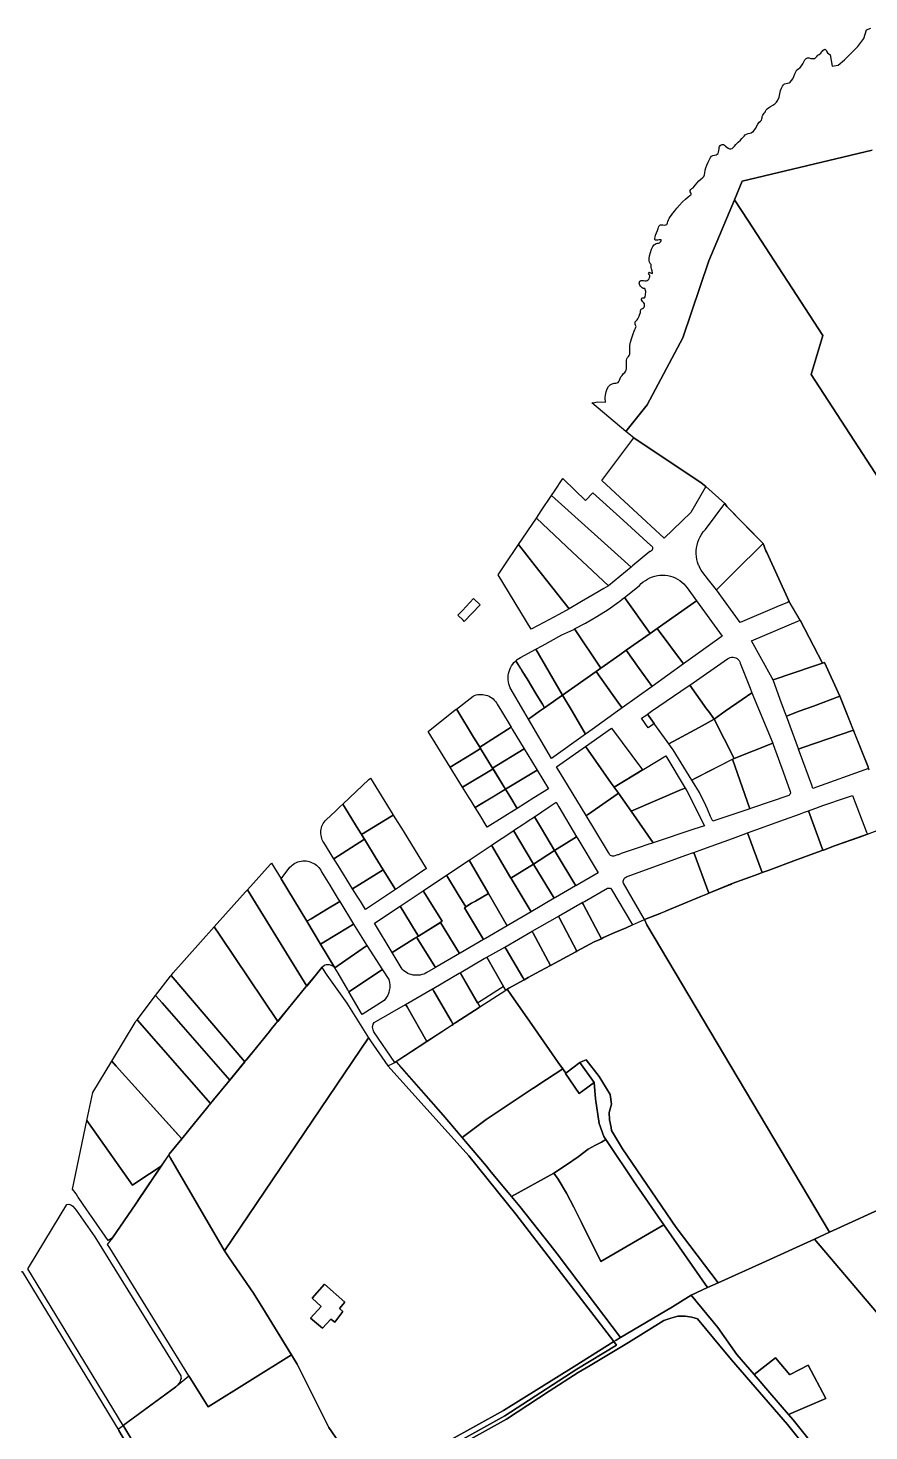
# Model space of a CAD drawing. Header units: metres. Extents: x 3 to 1027712, y 40 to 4430649.
# Drawn here: x 510738 to 511194, y 4412451 to 4413213 of the extents above; entities that cross this region are included whole.
import ezdxf

# ---------------------------------------------------------------- set-up
doc = ezdxf.new("R2010")
doc.units = ezdxf.units.M
doc.header["$MEASUREMENT"] = 0
doc.layers.add('A.ES.SDGC.CP.07003.cadastralparcel — CadastralParcel', color=1, linetype='Continuous')

msp = doc.modelspace()

# ---------------------------------------------------------------- linework, layer by layer
at = {"layer": 'A.ES.SDGC.CP.07003.cadastralparcel — CadastralParcel', "color": 7, "linetype": 'Continuous', "flags": 128}
for points in [[(511195.9, 4413146.4), (511125.38, 4413129.54), (511121.21, 4413119.4), (511107.24, 4413086.28), (511093.04, 4413044.39), (511073.83, 4413008.13), (511062.25, 4412993.62), (511062.25, 4412993.62), (511043.65, 4413009.25), (511044.5, 4413009.21), (511045.17, 4413009.35), (511045.81, 4413009.55), (511046.61, 4413009.68), (511051.07, 4413009.58), (511050.86, 4413011.66), (511050.96, 4413012.23), (511051.16, 4413013.37), (511051.55, 4413015.15), (511052.09, 4413016.78), (511052.79, 4413018.09), (511053.67, 4413019.02), (511054.72, 4413019.54), (511055.8, 4413019.78), (511056.78, 4413019.87), (511057.55, 4413019.98), (511058.08, 4413020.24), (511058.41, 4413020.74), (511058.71, 4413021.49), (511059.04, 4413022.38), (511059.52, 4413023.28), (511060.11, 4413024.08), (511060.97, 4413025.14), (511061.58, 4413025.66), (511062.03, 4413026.26), (511062.34, 4413026.98), (511062.51, 4413027.81), (511062.56, 4413028.66), (511062.53, 4413029.42), (511062.48, 4413030.13), (511062.46, 4413030.85), (511062.48, 4413031.6), (511062.56, 4413032.34), (511062.76, 4413033.05), (511063.14, 4413033.69), (511063.6, 4413034.28), (511064.01, 4413034.86), (511064.29, 4413035.5), (511064.4, 4413036.23), (511064.4, 4413037.01), (511064.36, 4413037.86), (511064.34, 4413038.88), (511064.41, 4413040.25), (511064.73, 4413042.09), (511065.4, 4413044.41), (511066.13, 4413046.6), (511066.61, 4413048.09), (511066.97, 4413049.03), (511067.35, 4413049.7), (511067.64, 4413050.21), (511067.7, 4413050.59), (511067.58, 4413050.92), (511067.38, 4413051.29), (511067.21, 4413051.81), (511067.15, 4413052.52), (511067.28, 4413053.18), (511067.6, 4413053.57), (511068.02, 4413053.86), (511068.4, 4413054.28), (511068.75, 4413054.81), (511069.08, 4413055.45), (511069.42, 4413056.24), (511069.77, 4413057.23), (511070.05, 4413058.28), (511070.22, 4413059.23), (511070.42, 4413059.92), (511070.78, 4413060.26), (511071.23, 4413060.44), (511071.69, 4413060.72), (511072.06, 4413061.14), (511072.3, 4413061.72), (511072.36, 4413062.37), (511072.24, 4413062.96), (511071.92, 4413063.51), (511071.44, 4413064.02), (511070.96, 4413064.54), (511070.66, 4413065.1), (511070.61, 4413065.62), (511070.82, 4413066.01), (511071.24, 4413066.19), (511071.79, 4413066.17), (511072.31, 4413066.21), (511072.67, 4413066.63), (511072.9, 4413067.72), (511072.97, 4413069.52), (511072.47, 4413071.21), (511071.58, 4413071.29), (511071.05, 4413071.55), (511070.59, 4413072.01), (511070.16, 4413072.54), (511069.79, 4413073.01), (511069.54, 4413073.49), (511069.45, 4413074.05), (511069.53, 4413074.64), (511069.75, 4413075.13), (511070.09, 4413075.46), (511070.5, 4413075.59), (511071.03, 4413075.58), (511071.68, 4413075.51), (511072.42, 4413075.44), (511073.15, 4413075.44), (511073.82, 4413075.58), (511074.38, 4413075.95), (511074.81, 4413076.49), (511075.09, 4413077.14), (511075.2, 4413077.74), (511075.13, 4413078.2), (511074.95, 4413078.62), (511074.71, 4413079.14), (511074.55, 4413079.63), (511074.61, 4413079.96), (511074.92, 4413080.04), (511075.55, 4413079.81), (511076.72, 4413079.4), (511076.58, 4413079.93), (511076.54, 4413080.12), (511076.49, 4413080.42), (511076.41, 4413080.83), (511076.27, 4413081.3), (511076.12, 4413081.87), (511075.99, 4413082.7), (511075.98, 4413084.25), (511075.44, 4413084.85), (511075.04, 4413085.55), (511074.83, 4413086.3), (511074.84, 4413087.36), (511075.09, 4413088.96), (511075.56, 4413090.83), (511076.18, 4413092.59), (511076.86, 4413093.98), (511077.5, 4413094.86), (511078.11, 4413095.36), (511078.72, 4413095.62), (511079.32, 4413095.77), (511079.89, 4413095.87), (511080.41, 4413096.03), (511080.83, 4413096.33), (511081.14, 4413096.75), (511081.29, 4413097.2), (511081.27, 4413097.56), (511081.1, 4413097.7), (511080.76, 4413097.68), (511080.26, 4413097.57), (511079.59, 4413097.46), (511078.81, 4413097.42), (511078.15, 4413097.53), (511077.84, 4413097.83), (511077.83, 4413098.36), (511078.01, 4413099.13), (511078.35, 4413100.17), (511078.83, 4413101.42), (511079.3, 4413102.69), (511079.65, 4413103.78), (511079.95, 4413104.61), (511080.26, 4413105.18), (511080.62, 4413105.55), (511081.05, 4413105.77), (511081.61, 4413105.83), (511082.31, 4413105.75), (511083.08, 4413105.67), (511083.81, 4413105.77), (511084.37, 4413106), (511084.68, 4413106.34), (511084.86, 4413106.86), (511085.04, 4413107.64), (511085.29, 4413108.52), (511085.64, 4413109.31), (511086.16, 4413110.11), (511086.89, 4413111.04), (511087.77, 4413112.11), (511088.76, 4413113.36), (511089.93, 4413114.83), (511091.36, 4413116.54), (511092.96, 4413118.27), (511094.57, 4413119.78), (511095.95, 4413120.92), (511096.88, 4413121.64), (511097.42, 4413122.08), (511097.64, 4413122.41), (511097.61, 4413122.75), (511097.38, 4413123.17), (511097.16, 4413123.72), (511097.14, 4413124.39), (511097.42, 4413125.02), (511098, 4413125.45), (511098.7, 4413125.88), (511099.35, 4413126.53), (511100.03, 4413127.42), (511100.88, 4413128.52), (511101.86, 4413129.61), (511102.89, 4413130.49), (511103.81, 4413131.23), (511104.48, 4413131.96), (511104.9, 4413132.86), (511105.13, 4413134.09), (511105.33, 4413135.46), (511105.64, 4413136.81), (511106.13, 4413138.23), (511106.81, 4413139.77), (511107.51, 4413141.23), (511108.08, 4413142.37), (511108.68, 4413143.13), (511109.47, 4413143.51), (511110.36, 4413143.68), (511111.2, 4413143.84), (511111.85, 4413144.09), (511112.25, 4413144.53), (511112.5, 4413145.19), (511112.7, 4413146.05), (511112.82, 4413146.96), (511112.85, 4413147.74), (511112.96, 4413148.39), (511113.31, 4413148.93), (511113.86, 4413149.29), (511114.5, 4413149.43), (511115.15, 4413149.34), (511115.71, 4413149.03), (511116.28, 4413148.54), (511116.93, 4413147.93), (511117.66, 4413147.38), (511118.42, 4413147.04), (511119.15, 4413147), (511119.82, 4413147.27), (511120.44, 4413147.77), (511121.09, 4413148.43), (511121.97, 4413149.36), (511123.2, 4413150.61), (511124.4, 4413151.82), (511125.2, 4413152.63), (511125.77, 4413153.26), (511126.34, 4413153.95), (511127, 4413154.6), (511127.78, 4413155.05), (511128.61, 4413155.32), (511129.42, 4413155.52), (511130.3, 4413155.77), (511131.03, 4413156.19), (511131.29, 4413156.35), (511132.61, 4413158.16), (511133.87, 4413160.45), (511134.63, 4413161.43), (511135.28, 4413162.07), (511135.78, 4413162.66), (511136.04, 4413163.3), (511136.14, 4413163.94), (511136.18, 4413164.51), (511136.3, 4413165), (511136.57, 4413165.4), (511136.95, 4413165.81), (511137.36, 4413166.33), (511137.75, 4413166.94), (511138.09, 4413167.56), (511138.42, 4413168.18), (511138.85, 4413168.78), (511139.59, 4413169.38), (511140.75, 4413170.02), (511142.03, 4413170.69), (511143.07, 4413171.41), (511143.94, 4413172.32), (511144.73, 4413173.53), (511145.39, 4413175.08), (511145.84, 4413176.89), (511146.24, 4413178.65), (511146.73, 4413180.03), (511147.25, 4413181.07), (511147.74, 4413181.87), (511148.33, 4413182.38), (511149.16, 4413182.59), (511150.04, 4413182.69), (511150.8, 4413182.88), (511151.48, 4413183.31), (511152.16, 4413184.06), (511152.81, 4413185.11), (511153.39, 4413186.37), (511153.92, 4413187.68), (511154.45, 4413188.88), (511155.11, 4413189.84), (511155.98, 4413190.52), (511156.89, 4413191.18), (511157.64, 4413192.05), (511158.25, 4413193.13), (511158.79, 4413194.32), (511159.36, 4413195.41), (511160.04, 4413196.16), (511160.84, 4413196.49), (511161.74, 4413196.4), (511162.65, 4413196.16), (511163.47, 4413196.01), (511164.22, 4413196), (511164.84, 4413196.17), (511165.35, 4413196.55), (511165.82, 4413197.16), (511166.38, 4413197.81), (511167.16, 4413198.34), (511167.98, 4413198.91), (511168.65, 4413199.68), (511169.22, 4413200.45), (511169.84, 4413200.97), (511170.39, 4413201.11), (511170.78, 4413200.79), (511171.15, 4413200.1), (511171.73, 4413199.17), (511173.09, 4413198.14), (511174.16, 4413192), (511177.5, 4413192.48), (511180.86, 4413195.36), (511184.71, 4413199.19), (511188.07, 4413202.54), (511191.41, 4413206.86), (511192.85, 4413211.65), (511195.26, 4413212.61)], [(511221, 4412935.23), (511162.85, 4413024.6), (511169.18, 4413045.69), (511128.41, 4413108.34), (511121.21, 4413119.4), (511125.38, 4413129.54), (511195.9, 4413146.4)], [(511194.36, 4412809.67), (511193.52, 4412811.88), (511181.64, 4412841.7), (511178.39, 4412849.86), (511170.07, 4412868.17), (511168.94, 4412867.79), (511164.03, 4412877.25), (511156.83, 4412891.13), (511150.86, 4412901.31), (511138.65, 4412927.99), (511138.28, 4412928.89), (511136.69, 4412932.74), (511131.37, 4412938.2), (511117.08, 4412952.86), (511115.85, 4412954.52), (511105.63, 4412963.7), (511103.16, 4412965.67), (511066.45, 4412990.09), (511062.25, 4412993.62), (511073.83, 4413008.13), (511093.04, 4413044.39), (511107.24, 4413086.28), (511121.21, 4413119.4), (511121.21, 4413119.4), (511128.41, 4413108.34), (511169.18, 4413045.69), (511162.85, 4413024.6), (511221, 4412935.23)], [(511207.73, 4412574.81), (511172.83, 4412558.94), (511073.52, 4412725.86), (511072.37, 4412728.6), (511079.85, 4412731.6), (511079.87, 4412731.61), (511082.81, 4412732.79), (511083.49, 4412733.06), (511083.67, 4412733.13), (511102.91, 4412741.2), (511106.46, 4412742.65), (511106.84, 4412742.8), (511107.23, 4412742.96), (511116.6, 4412746.79), (511118.93, 4412747.74), (511119.99, 4412748.18), (511134, 4412753.34), (511136.27, 4412754.18), (511139.37, 4412755.32), (511154.92, 4412761.05), (511155.34, 4412761.21), (511164.22, 4412764.48), (511166.87, 4412765.46), (511169.16, 4412766.31), (511169.45, 4412766.41), (511175.56, 4412768.59), (511189.03, 4412773.4), (511193.33, 4412774.93), (511205.77, 4412779.65)], [(511173.32, 4412431.71), (511153.02, 4412457.06), (511150.49, 4412460), (511170.84, 4412468.62), (511161.24, 4412486.84), (511151.44, 4412481.71), (511151.16, 4412481.56), (511143.49, 4412490.67), (511131.79, 4412481.71), (511122.43, 4412492.57), (511112.06, 4412507.17), (511112.06, 4412507.17), (511097.59, 4412524.76), (511106.57, 4412528.84), (511109.41, 4412530.13), (511112.28, 4412531.43), (511136.29, 4412542.32), (511164.62, 4412555.2), (511246.2, 4412459.08), (511261.1, 4412441.53)], [(510943.91, 4412430.09), (510996.42, 4412459.22), (511035.61, 4412484.52), (511057.16, 4412497.64), (511055.65, 4412499.6), (511056.88, 4412500.38), (511059.22, 4412501.85), (511087.48, 4412518.35), (511097.59, 4412524.76), (511112.06, 4412507.17), (511122.43, 4412492.57), (511131.79, 4412481.71), (511140.32, 4412471.81), (511150.49, 4412460), (511153.02, 4412457.06), (511173.32, 4412431.71)], [(510956.95, 4412435.04), (510997.44, 4412457.49), (511020.62, 4412472.57), (511020.62, 4412472.57), (511036.29, 4412482.75), (511042.78, 4412486.61), (511063.59, 4412498.98), (511082.84, 4412510.99), (511086.66, 4412512.35), (511090.35, 4412513.31), (511094.31, 4412513.44), (511098, 4412512.9), (511101.14, 4412511.94), (511105.5, 4412506.62), (511109.82, 4412501.39), (511119.52, 4412489.63), (511149.95, 4412454.5), (511170.23, 4412429.17)], [(511170.23, 4412429.17), (511149.95, 4412454.5), (511119.52, 4412489.63), (511109.82, 4412501.39), (511105.5, 4412506.62), (511101.14, 4412511.94), (511098, 4412512.9), (511094.31, 4412513.44), (511090.35, 4412513.31), (511086.66, 4412512.35), (511082.84, 4412510.99), (511063.59, 4412498.98), (511042.78, 4412486.61), (511036.29, 4412482.75), (511020.62, 4412472.57), (510997.44, 4412457.49), (510956.95, 4412435.04)], [(510965.78, 4412445.48), (510995.72, 4412462.22), (511034.09, 4412486.09), (511055.65, 4412499.6), (511057.16, 4412497.64), (511035.61, 4412484.52), (510996.42, 4412459.22), (510943.91, 4412430.09)], [(510798.36, 4412438.56), (510790.04, 4412452.56), (510789.16, 4412454.02), (510790.8, 4412455.22), (510817.78, 4412475.05), (510818.21, 4412475.31), (510818.58, 4412475.64), (510824.92, 4412481.05), (510835.45, 4412464.12), (510880.65, 4412492.3), (510880.65, 4412492.3), (510883.73, 4412487.27), (510900.88, 4412453.01), (510915.38, 4412431.92)], [(510793.34, 4412440.2), (510786.92, 4412451.35), (510786.5, 4412452.05), (510786.68, 4412452.19), (510789.16, 4412454.02), (510790.04, 4412452.56), (510798.36, 4412438.56)]]:
    msp.add_lwpolyline(points, dxfattribs=at)
for points in [[(511082.98, 4412935.64), (511066.11, 4412951.29), (511058.9, 4412957.99), (511049.18, 4412967.01), (511058.9, 4412980), (511066.45, 4412990.09), (511103.16, 4412965.67), (511105.63, 4412963.7), (511097.51, 4412949.56), (511082.98, 4412935.64)], [(511065.09, 4412920.02), (511021.8, 4412958.82), (511023.35, 4412961.12), (511028, 4412968.01), (511028.52, 4412967.51), (511040.22, 4412956.21), (511044.16, 4412960.38), (511058.89, 4412947.02), (511075.76, 4412931.73), (511076.13, 4412931.48), (511076.42, 4412931.14), (511076.62, 4412930.74), (511076.71, 4412930.31), (511076.68, 4412929.86), (511076.55, 4412929.44), (511076.32, 4412929.06), (511075.99, 4412928.75), (511075.6, 4412928.53), (511075.17, 4412928.42), (511065.81, 4412920.63), (511065.09, 4412920.02)], [(511065.09, 4412920.02), (511058.89, 4412914.87), (511052.74, 4412909.75), (511041.18, 4412920.63), (511033.18, 4412928.17), (511013.58, 4412946.61), (511016.28, 4412950.62), (511021.8, 4412958.82), (511065.09, 4412920.02)], [(511105.42, 4412940.4), (511115.85, 4412954.52), (511117.08, 4412952.86), (511136.69, 4412932.74), (511133.18, 4412929.25), (511124.52, 4412920.63), (511111.46, 4412907.63), (511107.08, 4412913.14), (511104.02, 4412916.99), (511103.13, 4412918.29), (511102.35, 4412919.66), (511101.91, 4412920.63), (511101.69, 4412921.1), (511101.16, 4412922.59), (511100.77, 4412924.12), (511100.5, 4412925.68), (511100.38, 4412927.26), (511100.39, 4412928.84), (511100.53, 4412930.41), (511100.82, 4412931.96), (511101.23, 4412933.49), (511101.78, 4412934.97), (511102.46, 4412936.4), (511103.25, 4412937.77), (511104.16, 4412939.06), (511105.42, 4412940.4)], [(511003.86, 4412932.18), (511013.58, 4412946.61), (511033.18, 4412928.17), (511041.18, 4412920.63), (511052.74, 4412909.75), (511050.31, 4412908.34), (511045.05, 4412905.29), (511038.11, 4412901.27), (511031.41, 4412897.39), (511013.01, 4412920.63), (511003.86, 4412932.18)], [(510992.81, 4412915.78), (510996.08, 4412920.63), (511003.86, 4412932.18), (511013.01, 4412920.63), (511031.41, 4412897.39), (511031.31, 4412897.33), (511025.86, 4412894.26), (511020.35, 4412891.3), (511017.72, 4412889.94), (511010.72, 4412886.33), (510992.81, 4412915.78)], [(511150.86, 4412901.31), (511149.87, 4412900.74), (511144.21, 4412898.35), (511124.17, 4412889.9), (511111.46, 4412907.63), (511124.52, 4412920.63), (511133.18, 4412929.25), (511136.69, 4412932.74), (511138.28, 4412928.89), (511138.65, 4412927.99), (511150.86, 4412901.31)], [(511061.45, 4412903.41), (511064.06, 4412905.4), (511069.57, 4412909.97), (511070.55, 4412911), (511071.62, 4412911.93), (511072.76, 4412912.78), (511073.97, 4412913.52), (511075.24, 4412914.16), (511076.56, 4412914.68), (511077.92, 4412915.09), (511079.31, 4412915.39), (511080.71, 4412915.56), (511082.13, 4412915.62), (511083.55, 4412915.55), (511084.96, 4412915.36), (511086.34, 4412915.05), (511087.7, 4412914.63), (511089.01, 4412914.09), (511090.28, 4412913.44), (511091.48, 4412912.68), (511092.61, 4412911.83), (511093.67, 4412910.88), (511094.64, 4412909.85), (511095.52, 4412908.73), (511100.58, 4412901.75), (511079.19, 4412886.69), (511075.37, 4412884), (511061.45, 4412903.41)], [(510973.46, 4412896.45), (510979.43, 4412903), (510983.04, 4412899.58), (510974.44, 4412890.51), (510973.82, 4412891.1), (510970.96, 4412893.81), (510973.46, 4412896.45)], [(511060.25, 4412902.5), (511061.45, 4412903.41), (511075.37, 4412884), (511062.39, 4412874.86), (511058.89, 4412872.4), (511048.68, 4412865.21), (511034.31, 4412886.41), (511040.25, 4412889.53), (511046.45, 4412893.12), (511052.49, 4412896.97), (511058.36, 4412901.06), (511058.89, 4412901.46), (511060.25, 4412902.5)], [(511079.19, 4412886.69), (511100.58, 4412901.75), (511114.5, 4412882.53), (511093.41, 4412867.39), (511079.19, 4412886.69)], [(511168.94, 4412867.79), (511164.03, 4412866.16), (511142.09, 4412858.87), (511141.63, 4412859.7), (511130.46, 4412879.96), (511156.83, 4412891.13), (511164.03, 4412877.25), (511168.94, 4412867.79)], [(511016.68, 4412877.31), (511027.44, 4412883.14), (511033.91, 4412886.2), (511034.31, 4412886.41), (511048.68, 4412865.21), (511046.07, 4412863.37), (511027.85, 4412850.54), (511013.3, 4412875.48), (511016.68, 4412877.31)], [(511075.37, 4412884), (511079.19, 4412886.69), (511093.41, 4412867.39), (511076.44, 4412855.21), (511069.48, 4412864.95), (511062.39, 4412874.86), (511075.37, 4412884)], [(511004.91, 4412865.18), (511002.46, 4412869.19), (511003.09, 4412869.74), (511004, 4412870.4), (511004.98, 4412870.97), (511013.3, 4412875.48), (511027.85, 4412850.54), (511019.24, 4412844.48), (511018.09, 4412843.67), (511016.9, 4412845.61), (511014.81, 4412849.03), (511013.38, 4412851.37), (511008.55, 4412859.25), (511005.92, 4412863.54), (511004.91, 4412865.18)], [(511062.39, 4412874.86), (511069.48, 4412864.95), (511076.44, 4412855.21), (511060.14, 4412843.51), (511058.89, 4412845.27), (511054.46, 4412851.52), (511046.07, 4412863.37), (511048.68, 4412865.21), (511058.89, 4412872.4), (511062.39, 4412874.86)], [(511008.55, 4412859.25), (511013.38, 4412851.37), (511014.81, 4412849.03), (511016.9, 4412845.61), (511018.09, 4412843.67), (511015.29, 4412841.7), (511009.3, 4412837.48), (511006.83, 4412841.7), (510999.36, 4412854.45), (510998.94, 4412855.5), (510998.61, 4412856.58), (510998.39, 4412857.69), (510998.26, 4412858.81), (510998.22, 4412859.94), (510998.29, 4412861.07), (510998.47, 4412862.19), (510998.73, 4412863.29), (510999.09, 4412864.36), (510999.56, 4412865.39), (511000.09, 4412866.38), (511000.73, 4412867.31), (511001.44, 4412868.19), (511002.23, 4412869), (511002.46, 4412869.19), (511005.92, 4412863.54), (511008.55, 4412859.25)], [(511096.86, 4412855.98), (511117.45, 4412870.19), (511118.12, 4412870.6), (511118.84, 4412870.88), (511119.61, 4412871.03), (511120.39, 4412871.05), (511121.16, 4412870.93), (511121.89, 4412870.67), (511122.57, 4412870.29), (511123.17, 4412869.79), (511123.68, 4412869.2), (511124.07, 4412868.52), (511124.33, 4412867.79), (511129.69, 4412854.22), (511130.65, 4412851.8), (511125.3, 4412848.07), (511116.17, 4412841.7), (511110.05, 4412837.43), (511107.01, 4412841.7), (511106, 4412843.12), (511096.86, 4412855.98)], [(511178.39, 4412849.86), (511164.03, 4412844.57), (511156.25, 4412841.7), (511149.34, 4412839.15), (511148.4, 4412841.7), (511146.06, 4412848.06), (511142.09, 4412858.87), (511164.03, 4412866.16), (511168.94, 4412867.79), (511170.07, 4412868.17), (511178.39, 4412849.86)], [(511046.07, 4412863.37), (511054.46, 4412851.52), (511058.89, 4412845.27), (511060.14, 4412843.51), (511058.89, 4412842.62), (511057.61, 4412841.7), (511043.89, 4412831.86), (511040.27, 4412829.26), (511033.01, 4412841.7), (511027.85, 4412850.54), (511046.07, 4412863.37)], [(511094.92, 4412854.64), (511096.86, 4412855.98), (511106, 4412843.12), (511107.01, 4412841.7), (511110.05, 4412837.43), (511101.94, 4412832.97), (511085.57, 4412823.96), (511084.54, 4412825.39), (511078.84, 4412833.31), (511073.92, 4412840.15), (511076.16, 4412841.7), (511091.97, 4412852.61), (511094.92, 4412854.64)], [(511120.92, 4412816.12), (511110.05, 4412837.43), (511116.17, 4412841.7), (511125.3, 4412848.07), (511130.65, 4412851.8), (511141.94, 4412824.36), (511120.92, 4412816.12)], [(510982.8, 4412822.32), (510979.47, 4412827.74), (510970.93, 4412841.7), (510970.18, 4412842.92), (510979.2, 4412849.98), (510980.03, 4412850.32), (510980.88, 4412850.58), (510981.76, 4412850.77), (510982.65, 4412850.88), (510983.54, 4412850.91), (510984.43, 4412850.86), (510985.33, 4412850.73), (510986.2, 4412850.52), (510987.04, 4412850.23), (510987.88, 4412849.88), (510988.66, 4412849.45), (510989.41, 4412848.95), (510990.1, 4412848.39), (510990.76, 4412847.77), (510991.34, 4412847.09), (510991.86, 4412846.37), (510992.34, 4412845.6), (510994.68, 4412841.7), (510999.89, 4412833.07), (510982.8, 4412822.32)], [(511019.24, 4412844.48), (511027.85, 4412850.54), (511033.01, 4412841.7), (511040.27, 4412829.26), (511021.86, 4412816.04), (511009.3, 4412837.48), (511015.29, 4412841.7), (511019.24, 4412844.48)], [(511158.27, 4412821.97), (511155.96, 4412821.14), (511155.95, 4412821.17), (511155.92, 4412821.27), (511155.9, 4412821.33), (511149.34, 4412839.15), (511156.25, 4412841.7), (511164.03, 4412844.57), (511178.39, 4412849.86), (511181.64, 4412841.7), (511185.66, 4412831.61), (511185.71, 4412831.5), (511158.27, 4412821.97)], [(510970, 4412842.78), (510970.18, 4412842.92), (510970.93, 4412841.7), (510979.47, 4412827.74), (510983.2, 4412821.65), (510983.28, 4412821.52), (510979.26, 4412819.03), (510966.84, 4412811.32), (510954.76, 4412830.83), (510968.62, 4412841.7), (510970, 4412842.78)], [(511076.6, 4412834.44), (511074.33, 4412832.81), (511070.66, 4412837.91), (511072.96, 4412839.49), (511073.92, 4412840.15), (511077.54, 4412835.12), (511076.6, 4412834.44)], [(511110.05, 4412837.43), (511120.92, 4412816.12), (511099.96, 4412805.37), (511097.96, 4412804.35), (511087.9, 4412820.72), (511087.34, 4412821.49), (511085.57, 4412823.96), (511101.94, 4412832.97), (511110.05, 4412837.43)], [(511000.47, 4412832.09), (511006.92, 4412821.4), (510989.82, 4412810.83), (510983.28, 4412821.52), (510983.2, 4412821.65), (510982.8, 4412822.32), (510999.89, 4412833.07), (511000.47, 4412832.09)], [(511055.89, 4412800.49), (511054.27, 4412802.78), (511041.76, 4412820.53), (511040.18, 4412822.58), (511054.41, 4412832.58), (511071.29, 4412809.88), (511055.89, 4412800.49)], [(511193.52, 4412811.88), (511194.01, 4412810.6), (511194, 4412810.58), (511163.73, 4412799.87), (511163.13, 4412801.65), (511156.51, 4412819.65), (511156.15, 4412820.64), (511156, 4412821.06), (511155.96, 4412821.14), (511158.27, 4412821.97), (511185.71, 4412831.5), (511185.73, 4412831.44), (511185.9, 4412831), (511186.33, 4412829.93), (511193.52, 4412811.88)], [(510973.55, 4412800.47), (510966.84, 4412811.32), (510979.26, 4412819.03), (510983.28, 4412821.52), (510989.82, 4412810.83), (510990.08, 4412810.42), (510973.55, 4412800.47)], [(511006.92, 4412821.4), (511010.9, 4412814.81), (511013.98, 4412809.7), (510996.83, 4412799.38), (510989.82, 4412810.83), (511006.92, 4412821.4)], [(511041.27, 4412785.53), (511040.57, 4412785.1), (511030.97, 4412800.88), (511024.47, 4412811.54), (511040.18, 4412822.58), (511041.76, 4412820.53), (511054.27, 4412802.78), (511058.18, 4412797.25), (511057.38, 4412796.68), (511047.78, 4412790.04), (511041.27, 4412785.53)], [(511120.92, 4412816.12), (511141.94, 4412824.36), (511142.23, 4412823.66), (511147.54, 4412808.87), (511151.48, 4412798.11), (511151.53, 4412797.47), (511151.39, 4412796.88), (511151.22, 4412796.54), (511151.04, 4412796.28), (511150.75, 4412795.98), (511130.34, 4412789.14), (511129.47, 4412788.85), (511120.1, 4412815.7), (511120.92, 4412816.12)], [(511083.85, 4412817.55), (511094.41, 4412800.07), (511092.43, 4412799.22), (511065.01, 4412787.48), (511058.18, 4412797.25), (511055.89, 4412800.49), (511083.85, 4412817.55)], [(511129.47, 4412788.85), (511109.35, 4412782.09), (511108.23, 4412784.67), (511106.54, 4412788.55), (511105.63, 4412790.63), (511102.33, 4412797.25), (511102.1, 4412797.66), (511098.31, 4412803.79), (511097.96, 4412804.35), (511099.96, 4412805.37), (511120.1, 4412815.7), (511129.47, 4412788.85)], [(510980.36, 4412789.47), (510979.82, 4412790.34), (510978.13, 4412793.08), (510977.13, 4412794.69), (510973.55, 4412800.47), (510990.08, 4412810.42), (510996.17, 4412800.46), (510996.83, 4412799.38), (510990.1, 4412795.33), (510983.64, 4412791.45), (510980.36, 4412789.47)], [(510996.83, 4412799.38), (511013.98, 4412809.7), (511020.1, 4412799.55), (511012.3, 4412794.69), (511003.18, 4412789.01), (510999.7, 4412794.69), (510996.83, 4412799.38)], [(510935.76, 4412785.53), (510935.84, 4412785.41), (510934.97, 4412784.87), (510918.68, 4412774.79), (510918.58, 4412774.95), (510918.44, 4412775.17), (510915.98, 4412779.15), (510909.44, 4412789.77), (510908.48, 4412791.32), (510912.05, 4412794.69), (510922.63, 4412804.66), (510923.48, 4412805.47), (510935.61, 4412785.77), (510935.76, 4412785.53)], [(510996.83, 4412799.38), (510999.7, 4412794.69), (511003.18, 4412789.01), (510986.92, 4412778.88), (510982.87, 4412785.42), (510980.36, 4412789.47), (510996.83, 4412799.38)], [(511094.41, 4412800.07), (511095.29, 4412798.6), (511104.96, 4412779.61), (511099.11, 4412777.66), (511077.01, 4412770.29), (511065.01, 4412787.48), (511092.43, 4412799.22), (511094.41, 4412800.07)], [(510903.65, 4412761.67), (510898.16, 4412770.49), (510897.72, 4412771.21), (510897.36, 4412771.97), (510897.05, 4412772.75), (510896.82, 4412773.54), (510896.66, 4412774.38), (510896.56, 4412775.21), (510896.54, 4412776.04), (510896.59, 4412776.88), (510896.72, 4412777.7), (510896.91, 4412778.53), (510897.17, 4412779.33), (510897.51, 4412780.09), (510897.9, 4412780.83), (510898.36, 4412781.53), (510898.88, 4412782.19), (510899.45, 4412782.8), (510904.51, 4412787.58), (510905.98, 4412788.96), (510906.84, 4412789.77), (510908.48, 4412791.32), (510909.44, 4412789.77), (510915.98, 4412779.15), (510920.22, 4412772.3), (510903.65, 4412761.67)], [(511023.42, 4412766.13), (511016.38, 4412778.04), (511012.56, 4412784.51), (511020.46, 4412789.77), (511024.29, 4412792.32), (511025.81, 4412789.77), (511035.43, 4412773.62), (511023.42, 4412766.13)], [(511057.38, 4412796.68), (511058.18, 4412797.25), (511065.01, 4412787.48), (511077.01, 4412770.29), (511076.14, 4412770), (511075.2, 4412769.69), (511067.86, 4412767.23), (511059.58, 4412764.47), (511058.88, 4412764.1), (511058.12, 4412763.86), (511057.67, 4412763.81), (511055.68, 4412763.15), (511054.95, 4412763.07), (511054.47, 4412763.17), (511053.92, 4412763.46), (511053.57, 4412763.8), (511052.73, 4412765.12), (511045.31, 4412777.32), (511040.57, 4412785.1), (511041.27, 4412785.53), (511047.78, 4412790.04), (511057.38, 4412796.68)], [(511169.16, 4412766.31), (511161.44, 4412787.72), (511166.7, 4412789.63), (511167.09, 4412789.77), (511169.63, 4412790.69), (511181.45, 4412794.69), (511185.23, 4412795.97), (511192.85, 4412776.16), (511193.33, 4412774.93), (511175.56, 4412768.59), (511169.45, 4412766.41), (511169.16, 4412766.31)], [(510935.84, 4412785.41), (510941.17, 4412776.74), (510953.72, 4412756.37), (510953.8, 4412756.27), (510953.08, 4412755.78), (510947.74, 4412752.18), (510944.36, 4412749.9), (510941.3, 4412747.84), (510939.31, 4412746.5), (510937.07, 4412744.99), (510930.48, 4412755.66), (510926.09, 4412762.79), (510920.76, 4412771.4), (510918.68, 4412774.79), (510934.97, 4412784.87), (510935.84, 4412785.41)], [(511012, 4412758.79), (511001.24, 4412776.98), (511006.75, 4412780.64), (511007.86, 4412781.38), (511009.21, 4412782.28), (511012.56, 4412784.51), (511016.38, 4412778.04), (511023.42, 4412766.13), (511012, 4412758.79)], [(511156.48, 4412785.92), (511159.14, 4412786.89), (511161.44, 4412787.72), (511169.16, 4412766.31), (511166.87, 4412765.46), (511164.22, 4412764.48), (511155.34, 4412761.21), (511154.92, 4412761.05), (511139.37, 4412755.32), (511136.27, 4412754.18), (511128.21, 4412775.66), (511148.33, 4412782.96), (511156.48, 4412785.92)], [(511000.77, 4412776.66), (511001.24, 4412776.98), (511012, 4412758.79), (510999.79, 4412751.09), (510989.19, 4412768.96), (511000.77, 4412776.66)], [(511125.94, 4412774.84), (511128.21, 4412775.66), (511136.27, 4412754.18), (511134, 4412753.34), (511119.99, 4412748.18), (511107.23, 4412742.96), (511099.12, 4412765.11), (511104.04, 4412766.89), (511108.44, 4412768.49), (511120.08, 4412772.71), (511125.94, 4412774.84)], [(510920.76, 4412771.4), (510926.09, 4412762.79), (510930.48, 4412755.66), (510913.82, 4412745.33), (510905.97, 4412757.93), (510904.04, 4412761.05), (510903.65, 4412761.67), (510920.22, 4412772.3), (510920.76, 4412771.4)], [(510989.02, 4412768.84), (510989.19, 4412768.96), (510999.79, 4412751.09), (510999.92, 4412750.86), (511010.79, 4412732.93), (510998.58, 4412725.81), (510997.74, 4412725.31), (510987.51, 4412742.85), (510987.37, 4412743.11), (510977.02, 4412760.86), (510977.16, 4412760.95), (510989.02, 4412768.84)], [(511036.08, 4412772.52), (511047.06, 4412754.09), (511034.94, 4412747.02), (511023.74, 4412765.57), (511023.42, 4412766.13), (511035.43, 4412773.62), (511036.08, 4412772.52)], [(510888.94, 4412727.72), (510874.99, 4412750.75), (510879.75, 4412757.03), (510880.36, 4412757.67), (510881.03, 4412758.25), (510881.75, 4412758.78), (510882.51, 4412759.23), (510883.31, 4412759.63), (510884.14, 4412759.96), (510884.99, 4412760.21), (510885.86, 4412760.38), (510886.74, 4412760.5), (510887.63, 4412760.53), (510888.52, 4412760.47), (510889.4, 4412760.36), (510890.27, 4412760.15), (510891.11, 4412759.89), (510891.93, 4412759.54), (510892.72, 4412759.12), (510893.47, 4412758.64), (510894.18, 4412758.11), (510894.83, 4412757.51), (510895.44, 4412756.86), (510895.98, 4412756.15), (510896.47, 4412755.42), (510896.89, 4412754.62), (510901.39, 4412747.25), (510902.65, 4412745.19), (510905.97, 4412739.74), (510906.78, 4412738.41), (510905.97, 4412737.93), (510900.17, 4412734.46), (510891.3, 4412729.14), (510888.94, 4412727.72)], [(510987.37, 4412743.11), (510987.51, 4412742.85), (510980.59, 4412738.72), (510978.45, 4412737.58), (510978.29, 4412737.48), (510975.27, 4412735.62), (510971.18, 4412742.25), (510964.74, 4412752.68), (510977.02, 4412760.86), (510987.37, 4412743.11)], [(511023.56, 4412740.38), (511023.29, 4412740.23), (511012.21, 4412758.45), (511012, 4412758.79), (511023.42, 4412766.13), (511023.74, 4412765.57), (511034.94, 4412747.02), (511034.75, 4412746.91), (511028.3, 4412743.15), (511024.06, 4412740.67), (511023.56, 4412740.38)], [(511098.73, 4412764.96), (511099.12, 4412765.11), (511107.23, 4412742.96), (511106.84, 4412742.8), (511106.46, 4412742.65), (511102.91, 4412741.2), (511083.67, 4412733.13), (511083.49, 4412733.06), (511072.37, 4412728.6), (511060.83, 4412748.46), (511060.77, 4412748.96), (511060.78, 4412749.47), (511060.89, 4412749.97), (511061.07, 4412750.44), (511061.34, 4412750.87), (511061.67, 4412751.25), (511062.06, 4412751.57), (511062.51, 4412751.82), (511062.98, 4412751.99), (511095.33, 4412763.73), (511098.35, 4412764.83), (511098.73, 4412764.96)], [(510869.13, 4412758.71), (510869.69, 4412759.34), (510874.99, 4412750.75), (510888.94, 4412727.72), (510896.43, 4412715.34), (510904.21, 4412702.5), (510903.64, 4412702.93), (510903.35, 4412703.15), (510902.32, 4412703.69), (510901.84, 4412703.88), (510901.21, 4412704.05), (510900.3, 4412704.14), (510899.38, 4412704.02), (510898.73, 4412703.81), (510898.52, 4412703.71), (510897.74, 4412703.22), (510897.09, 4412702.58), (510893.43, 4412698.13), (510888.89, 4412692.58), (510856.73, 4412744.86), (510869.13, 4412758.71)], [(510930.48, 4412755.66), (510937.07, 4412744.99), (510920.84, 4412734.06), (510918.03, 4412738.57), (510916.34, 4412741.29), (510913.82, 4412745.33), (510930.48, 4412755.66)], [(510971.92, 4412710.25), (510961.46, 4412727.1), (510961.77, 4412727.29), (510962.44, 4412727.71), (510952.19, 4412744.33), (510964.74, 4412752.68), (510971.18, 4412742.25), (510975.27, 4412735.62), (510975.15, 4412735.47), (510974.53, 4412735.11), (510984.87, 4412717.8), (510972.23, 4412710.43), (510971.92, 4412710.25)], [(511012.21, 4412758.45), (511023.29, 4412740.23), (511010.79, 4412732.93), (510999.92, 4412750.86), (510999.79, 4412751.09), (511012, 4412758.79), (511012.21, 4412758.45)], [(511039.64, 4412738.54), (511052.17, 4412745.74), (511053.91, 4412745.62), (511054.34, 4412744.9), (511065.86, 4412725.8), (511062.37, 4412724.25), (511056.26, 4412721.55), (511050.1, 4412718.83), (511048.87, 4412718.28), (511038.95, 4412736.94), (511038.46, 4412737.86), (511039.64, 4412738.54)], [(510841.72, 4412720.1), (510838.66, 4412724.65), (510855.64, 4412743.63), (510856.73, 4412744.86), (510888.89, 4412692.58), (510888.48, 4412692.08), (510879.05, 4412680.58), (510873.14, 4412673.36), (510841.72, 4412720.1)], [(510896.43, 4412715.34), (510888.94, 4412727.72), (510891.3, 4412729.14), (510900.17, 4412734.46), (510905.97, 4412737.93), (510906.78, 4412738.41), (510914.22, 4412726.22), (510905.97, 4412721.18), (510896.43, 4412715.34)], [(510951.49, 4412743.87), (510952.19, 4412744.33), (510962.44, 4412727.71), (510961.77, 4412727.29), (510949.56, 4412719.69), (510948.31, 4412721.71), (510939.55, 4412735.92), (510951.49, 4412743.87)], [(510975.27, 4412735.62), (510978.29, 4412737.48), (510978.45, 4412737.58), (510980.59, 4412738.72), (510987.51, 4412742.85), (510997.74, 4412725.31), (510985.9, 4412718.41), (510984.87, 4412717.8), (510974.53, 4412735.11), (510975.15, 4412735.47), (510975.27, 4412735.62)], [(511026.09, 4412729.45), (511025.56, 4412730.45), (511038.46, 4412737.86), (511038.95, 4412736.94), (511048.87, 4412718.28), (511045.03, 4412716.54), (511035.58, 4412711.43), (511026.09, 4412729.45)], [(510948.31, 4412721.71), (510949.56, 4412719.69), (510946.54, 4412717.81), (510935.25, 4412710.78), (510925.73, 4412726.73), (510939.55, 4412735.92), (510948.31, 4412721.71)], [(511025, 4412730.12), (511025.56, 4412730.45), (511026.09, 4412729.45), (511035.58, 4412711.43), (511035, 4412711.12), (511021.28, 4412703.72), (511011.91, 4412721.19), (511011.34, 4412722.27), (511025, 4412730.12)], [(510841.72, 4412720.1), (510873.14, 4412673.36), (510872.18, 4412672.19), (510869.65, 4412669.1), (510868.73, 4412667.98), (510859.22, 4412656.37), (510855.97, 4412652.4), (510855.4, 4412651.7), (510855.23, 4412651.5), (510815.25, 4412698.29), (510816.36, 4412699.73), (510838.66, 4412724.65), (510841.72, 4412720.1)], [(510921.6, 4412714.61), (510921.38, 4412714.46), (510905.97, 4412703.65), (510904.21, 4412702.5), (510896.43, 4412715.34), (510905.97, 4412721.18), (510914.22, 4412726.22), (510921.6, 4412714.61)], [(510949.56, 4412719.69), (510961.46, 4412727.1), (510971.92, 4412710.25), (510959.75, 4412703.15), (510958.76, 4412702.56), (510948.5, 4412719.03), (510949.56, 4412719.69)], [(511011.91, 4412721.19), (511021.28, 4412703.72), (511013.16, 4412699.35), (511009.06, 4412697.14), (511006.91, 4412695.98), (511006.23, 4412697.14), (510997.17, 4412712.61), (510996.5, 4412713.74), (511011.34, 4412722.27), (511011.91, 4412721.19)], [(510999.66, 4412688.02), (510997.7, 4412690.91), (510998.01, 4412691.12), (510998.55, 4412691.47), (511006.91, 4412695.98), (511009.06, 4412697.14), (511013.16, 4412699.35), (511021.28, 4412703.72), (511035, 4412711.12), (511035.58, 4412711.43), (511045.03, 4412716.54), (511048.87, 4412718.28), (511050.1, 4412718.83), (511056.26, 4412721.55), (511062.37, 4412724.25), (511065.86, 4412725.8), (511072.37, 4412728.6), (511073.52, 4412725.86), (511172.83, 4412558.94), (511164.62, 4412555.2), (511136.29, 4412542.32), (511112.28, 4412531.43), (511089.59, 4412561.43), (511060.41, 4412604.17), (511054.46, 4412614.08), (511054.15, 4412615.7), (511053.33, 4412620.02), (511053.04, 4412623.98), (511054.46, 4412628.51), (511053.61, 4412633.61), (511047.66, 4412643.52), (511040.58, 4412652.57), (511038.87, 4412651.78), (511037.23, 4412651.01), (511029.61, 4412645.2), (511025.5, 4412651.07), (511012.67, 4412669.42), (510999.66, 4412688.02)], [(510929.98, 4412701.45), (510929.52, 4412701.14), (510911.8, 4412689.51), (510911.19, 4412690.55), (510905.97, 4412699.47), (510904.21, 4412702.5), (510905.97, 4412703.65), (510921.38, 4412714.46), (510921.6, 4412714.61), (510929.98, 4412701.45)], [(510958.76, 4412702.56), (510954.16, 4412699.89), (510953.29, 4412699.44), (510952.39, 4412699.06), (510951.46, 4412698.77), (510950.51, 4412698.56), (510949.54, 4412698.43), (510948.57, 4412698.39), (510947.59, 4412698.44), (510946.62, 4412698.56), (510945.67, 4412698.78), (510944.74, 4412699.07), (510943.84, 4412699.45), (510942.98, 4412699.9), (510942.16, 4412700.43), (510941.39, 4412701.03), (510940.67, 4412701.69), (510935.25, 4412710.78), (510946.54, 4412717.81), (510948.5, 4412719.03), (510958.76, 4412702.56)], [(510981.65, 4412683.34), (510972.2, 4412699.75), (510972.84, 4412700.13), (510985.33, 4412707.44), (510986.3, 4412708.01), (510986.44, 4412708.09), (510986.69, 4412708.23), (510995.78, 4412692.39), (510994.07, 4412691.29), (510981.65, 4412683.34)], [(510995.78, 4412692.39), (510986.69, 4412708.23), (510996.5, 4412713.74), (510997.17, 4412712.61), (511006.23, 4412697.14), (511006.91, 4412695.98), (510998.55, 4412691.47), (510998.01, 4412691.12), (510996.92, 4412690.4), (510995.78, 4412692.39)], [(510844.17, 4412548.77), (510814.86, 4412599.16), (510813.94, 4412600.77), (510814.28, 4412601.26), (510821.03, 4412609.57), (510827.93, 4412618.05), (510834.55, 4412626.18), (510838.34, 4412630.83), (510845.97, 4412640.2), (510846.03, 4412640.28), (510855.4, 4412651.7), (510859.22, 4412656.37), (510868.73, 4412667.98), (510869.65, 4412669.1), (510879.05, 4412680.58), (510888.48, 4412692.08), (510893.43, 4412698.13), (510897.09, 4412702.58), (510899.78, 4412698.42), (510910.69, 4412683.22), (510922.39, 4412664.51), (510844.17, 4412548.77)], [(510933.42, 4412696.05), (510933.79, 4412694.58), (510933.96, 4412693.08), (510933.94, 4412691.56), (510933.71, 4412690.06), (510933.47, 4412689.15), (510933.29, 4412688.61), (510932.69, 4412687.22), (510931.9, 4412685.92), (510930.95, 4412684.74), (510919.08, 4412677.07), (510918.71, 4412677.69), (510911.8, 4412689.51), (510929.52, 4412701.14), (510929.98, 4412701.45), (510933.42, 4412696.05)], [(510957.84, 4412691.36), (510971.75, 4412699.5), (510972.2, 4412699.75), (510982.87, 4412681.22), (510982.44, 4412680.94), (510969.87, 4412672.73), (510969, 4412672.16), (510968.41, 4412671.77), (510967.29, 4412673.71), (510957.96, 4412689.76), (510957.23, 4412691), (510957.84, 4412691.36)], [(510814.93, 4412697.88), (510815.25, 4412698.29), (510855.23, 4412651.5), (510847.05, 4412641.52), (510810.35, 4412683.37), (510806.84, 4412687.38), (510814.93, 4412697.88)], [(510836.65, 4412628.75), (510796.73, 4412674.25), (510806.84, 4412687.38), (510810.35, 4412683.37), (510847.05, 4412641.52), (510846.03, 4412640.28), (510845.97, 4412640.2), (510838.34, 4412630.83), (510836.65, 4412628.75)], [(510973.24, 4412610.41), (510963.01, 4412622.53), (510939.43, 4412649.23), (510937.48, 4412651.43), (510937.42, 4412651.52), (510954.11, 4412662.43), (510966.3, 4412670.38), (510967.78, 4412671.36), (510968.41, 4412671.77), (510969, 4412672.16), (510969.87, 4412672.73), (510982.44, 4412680.94), (510982.87, 4412681.22), (510996.92, 4412690.4), (510997.7, 4412690.91), (510999.66, 4412688.02), (511012.67, 4412669.42), (511025.5, 4412651.07), (511027.89, 4412647.66), (511014.98, 4412639.12), (511012.02, 4412637.16), (511011.85, 4412637.04), (510986.38, 4412620.16), (510973.24, 4412610.41)], [(510943.35, 4412681.21), (510942.56, 4412682.59), (510957.23, 4412691), (510957.96, 4412689.76), (510967.29, 4412673.71), (510968.41, 4412671.77), (510967.78, 4412671.36), (510954.11, 4412662.43), (510943.35, 4412681.21)], [(510924.66, 4412670.25), (510924.66, 4412670.45), (510924.73, 4412670.99), (510925, 4412671.93), (510925.46, 4412672.79), (510942.56, 4412682.59), (510943.35, 4412681.21), (510954.11, 4412662.43), (510936.69, 4412651.05), (510925.26, 4412667.79), (510924.95, 4412668.73), (510924.66, 4412670.25)], [(510796.1, 4412673.43), (510796.73, 4412674.25), (510836.65, 4412628.75), (510836.17, 4412628.16), (510835.75, 4412627.65), (510834.55, 4412626.18), (510827.93, 4412618.05), (510821.03, 4412609.57), (510785.42, 4412649.15), (510782.98, 4412651.86), (510795.65, 4412672.85), (510796.1, 4412673.43)], [(510923.57, 4412662.81), (510932.93, 4412649.31), (510944.49, 4412636.45), (510976.86, 4412600.45), (511002.44, 4412568.76), (511055.65, 4412499.6), (511034.09, 4412486.09), (510995.72, 4412462.22), (510965.78, 4412445.48), (510943.8, 4412433.19), (510924.97, 4412421.76), (510921.99, 4412419.92), (510915.38, 4412431.92), (510900.88, 4412453.01), (510883.73, 4412487.27), (510865.1, 4412517.62), (510860, 4412525.93), (510846.76, 4412545.04), (510844.17, 4412548.77), (510922.39, 4412664.51), (510923.57, 4412662.81)], [(510819.03, 4412611.8), (510821.03, 4412609.57), (510814.28, 4412601.26), (510809.84, 4412594.73), (510797.2, 4412586.42), (510794.25, 4412584.48), (510772.61, 4412615.25), (510769.5, 4412619.66), (510772.69, 4412634.8), (510782.98, 4412651.86), (510785.42, 4412649.15), (510819.03, 4412611.8)], [(510936.77, 4412651.09), (510937.42, 4412651.52), (510937.48, 4412651.43), (510963.01, 4412622.53), (510975.19, 4412608.09), (510986.47, 4412594.71), (510989.09, 4412591.55), (510998.32, 4412580.41), (511000.03, 4412578.35), (511004.61, 4412572.84), (511021.01, 4412552.13), (511026.15, 4412545.63), (511027.13, 4412544.39), (511059.22, 4412501.85), (511056.88, 4412500.38), (511055.65, 4412499.6), (511002.44, 4412568.76), (510976.86, 4412600.45), (510944.49, 4412636.45), (510932.93, 4412649.31), (510935.3, 4412650.42), (510936.77, 4412651.09)], [(511027.89, 4412647.66), (511029.61, 4412645.2), (511029.41, 4412645.05), (511036.81, 4412634.17), (511038.88, 4412635.67), (511045.04, 4412640.12), (511045.68, 4412631.34), (511047.66, 4412618.04), (511050.21, 4412610.96), (511051.3, 4412609.32), (511048.93, 4412607.84), (511045.65, 4412606.2), (511041.75, 4412603.95), (511036.22, 4412599.85), (511029.86, 4412595.54), (511023.09, 4412591.04), (511000.03, 4412578.35), (510998.32, 4412580.41), (510989.09, 4412591.55), (510986.47, 4412594.71), (510975.19, 4412608.09), (510973.24, 4412610.41), (510986.38, 4412620.16), (511011.85, 4412637.04), (511012.02, 4412637.16), (511014.98, 4412639.12), (511027.89, 4412647.66)], [(511038.88, 4412635.67), (511036.81, 4412634.17), (511029.41, 4412645.05), (511029.61, 4412645.2), (511037.23, 4412651.01), (511045.04, 4412640.12), (511038.88, 4412635.67)], [(511045.04, 4412640.12), (511037.23, 4412651.01), (511038.87, 4412651.78), (511040.58, 4412652.57), (511047.66, 4412643.52), (511053.61, 4412633.61), (511054.46, 4412628.51), (511053.04, 4412623.98), (511053.33, 4412620.02), (511054.15, 4412615.7), (511054.46, 4412614.08), (511060.41, 4412604.17), (511089.59, 4412561.43), (511112.28, 4412531.43), (511109.41, 4412530.13), (511106.57, 4412528.84), (511082.79, 4412563.03), (511067.77, 4412584.64), (511051.3, 4412609.32), (511050.21, 4412610.96), (511047.66, 4412618.04), (511045.68, 4412631.34), (511045.04, 4412640.12)], [(510764.75, 4412577.88), (510764.59, 4412578.14), (510763.6, 4412579.73), (510761.65, 4412582.32), (510769.5, 4412619.66), (510772.61, 4412615.25), (510794.25, 4412584.48), (510797.2, 4412586.42), (510809.84, 4412594.73), (510796.06, 4412574.43), (510783.45, 4412555.83), (510781.07, 4412554.51), (510773.25, 4412565.71), (510770.81, 4412569.2), (510769.52, 4412571.05), (510764.75, 4412577.88)], [(511025.4, 4412587.77), (511023.09, 4412591.04), (511029.86, 4412595.54), (511036.22, 4412599.85), (511041.75, 4412603.95), (511045.65, 4412606.2), (511048.93, 4412607.84), (511051.3, 4412609.32), (511067.77, 4412584.64), (511082.79, 4412563.03), (511048.66, 4412543.05), (511038.04, 4412564.28), (511034, 4412572.61), (511029.95, 4412580.19), (511025.4, 4412587.77)], [(510824.92, 4412481.05), (510781.9, 4412550.38), (510780.72, 4412552.32), (510782.61, 4412554.74), (510782.95, 4412555.06), (510783.24, 4412555.42), (510783.45, 4412555.83), (510796.06, 4412574.43), (510797.69, 4412576.82), (510809.84, 4412594.73), (510813.94, 4412600.77), (510814.86, 4412599.16), (510844.17, 4412548.77), (510846.76, 4412545.04), (510860, 4412525.93), (510865.1, 4412517.62), (510880.65, 4412492.3), (510835.45, 4412464.12), (510824.92, 4412481.05)], [(511246.2, 4412459.08), (511164.62, 4412555.2), (511172.83, 4412558.94), (511207.73, 4412574.81), (511233.45, 4412584.97), (511257.04, 4412594.29), (511271.91, 4412569.07), (511281.33, 4412553.11), (511309.47, 4412505.39), (511318.83, 4412493.57), (511331.45, 4412465.6), (511341.21, 4412443.94), (511320.97, 4412442.68), (511290.36, 4412439.41), (511267.63, 4412436.29), (511265.96, 4412435.8), (511261.1, 4412441.53), (511246.2, 4412459.08)], [(511004.61, 4412572.84), (511000.03, 4412578.35), (511023.09, 4412591.04), (511025.4, 4412587.77), (511029.95, 4412580.19), (511034, 4412572.61), (511038.04, 4412564.28), (511048.66, 4412543.05), (511082.79, 4412563.03), (511106.57, 4412528.84), (511097.59, 4412524.76), (511087.48, 4412518.35), (511059.22, 4412501.85), (511027.13, 4412544.39), (511026.15, 4412545.63), (511021.01, 4412552.13), (511004.61, 4412572.84)], [(510773.83, 4412556.39), (510820.51, 4412481.01), (510820.57, 4412480.35), (510820.64, 4412479.58), (510820.41, 4412478.95), (510820.17, 4412478.27), (510819.9, 4412477.52), (510819.56, 4412477.06), (510819.13, 4412476.47), (510818.89, 4412476.03), (510818.58, 4412475.64), (510818.21, 4412475.31), (510817.78, 4412475.05), (510789.16, 4412454.02), (510772.83, 4412480.88), (510737.42, 4412539.07), (510738.34, 4412540.57), (510758.71, 4412573.97), (510759.64, 4412574.22), (510760.84, 4412573.88), (510761.83, 4412573.03), (510763.63, 4412570.89), (510773.83, 4412556.39)], [(510786.92, 4412451.35), (510793.34, 4412440.2), (510789.31, 4412438.05), (510788.54, 4412437.94), (510783.93, 4412436.36), (510779.63, 4412435.35), (510779.72, 4412435.08), (510774.05, 4412433.3), (510773.97, 4412433.55), (510770.56, 4412432.38), (510758.4, 4412428.87), (510743.86, 4412424.37), (510737.49, 4412422.32), (510736.7, 4412424.07), (510709.92, 4412480.88), (510687.76, 4412527.89), (510686.78, 4412529.97), (510734.43, 4412537.63), (510768.96, 4412480.88), (510786.92, 4412451.35)], [(510896.66, 4412518.69), (510891.85, 4412523.15), (510898.59, 4412530.78), (510909.52, 4412521.02), (510906.7, 4412517.52), (510908.56, 4412515.87), (510904.09, 4412510.02), (510901.96, 4412511.74), (510897.49, 4412506.93), (510890.89, 4412512.36), (510896.66, 4412518.69)], [(510896.66, 4412518.69), (510890.89, 4412512.36), (510897.49, 4412506.93), (510901.96, 4412511.74), (510904.09, 4412510.02), (510908.56, 4412515.87), (510906.7, 4412517.52), (510909.52, 4412521.02), (510898.59, 4412530.78), (510891.85, 4412523.15), (510896.66, 4412518.69)], [(511151.16, 4412481.56), (511151.44, 4412481.71), (511161.24, 4412486.84), (511170.84, 4412468.62), (511150.49, 4412460), (511140.32, 4412471.81), (511131.79, 4412481.71), (511143.49, 4412490.67), (511151.16, 4412481.56)]]:
    msp.add_lwpolyline(points, close=True, dxfattribs=at)

doc.saveas('drawing.dxf')
